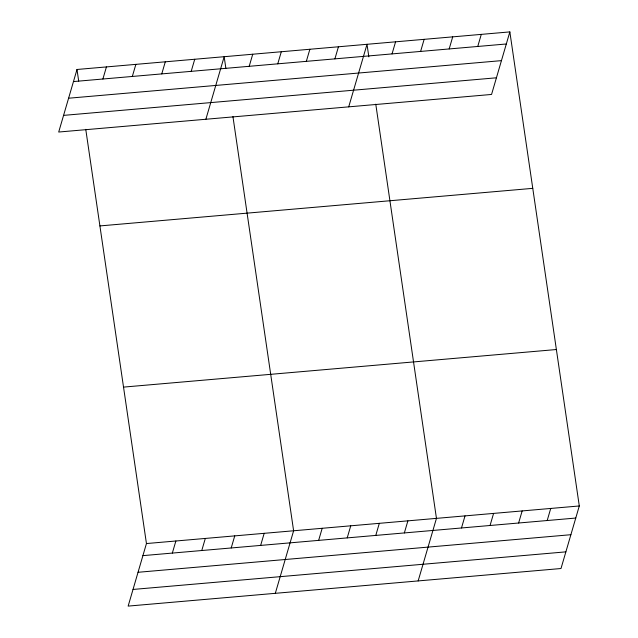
<?xml version="1.0" encoding="UTF-8"?>
<svg xmlns="http://www.w3.org/2000/svg" width="638" height="638" viewBox="0 0 638 638"><rect width="100%" height="100%" fill="white"/><g stroke="black" fill="none" stroke-linecap="round" stroke-linejoin="round"><path stroke-width="0.96" d="M76.999 69.478L58.704 132.034L491.555 94.448L509.85 31.9L76.999 69.478L78.689 81.074M102.893 79.008L106.426 66.926M132.329 76.456L135.862 64.374M161.765 73.896L165.298 61.814M191.201 71.344L194.734 59.262M205.875 119.258L224.169 56.702L225.86 68.29M249.203 66.304L252.736 54.222M277.769 63.824L281.302 51.742M85.763 129.355L146.445 543.552L128.15 606.1L561.001 568.522L579.296 505.966L509.85 31.9M306.336 61.344L309.869 49.262M172.34 553.074L175.881 540.992M334.902 58.863L338.435 46.781M201.775 550.522L205.308 538.44M348.715 106.857L367.01 44.301L368.844 56.854M231.211 547.962L234.744 535.88M392.043 53.903L395.576 41.821M260.647 545.41L264.18 533.328M420.609 51.423L424.142 39.341M275.321 593.324L293.616 530.768L232.934 116.579M449.176 48.943L452.709 36.86M318.649 540.37L322.182 528.288M477.75 46.462L481.283 34.38M347.216 537.89L350.748 525.808M375.782 535.41L379.315 523.327M404.356 532.929L407.889 520.847M418.161 580.923L436.456 518.367L375.774 104.177M461.489 527.969L465.022 515.887M490.056 525.489L493.589 513.407M518.622 523.008L522.163 510.926M547.197 520.528L550.73 508.446M73.466 81.568L506.317 43.982M68.593 98.22L501.444 60.634M63.577 115.382L496.428 77.796M99.911 225.924L532.77 188.346M123.525 387.106L556.376 349.528M146.445 543.552L579.296 505.966M142.912 555.634L575.763 518.048M138.039 572.286L570.89 534.708M133.023 589.448L565.874 551.862"/></g></svg>
